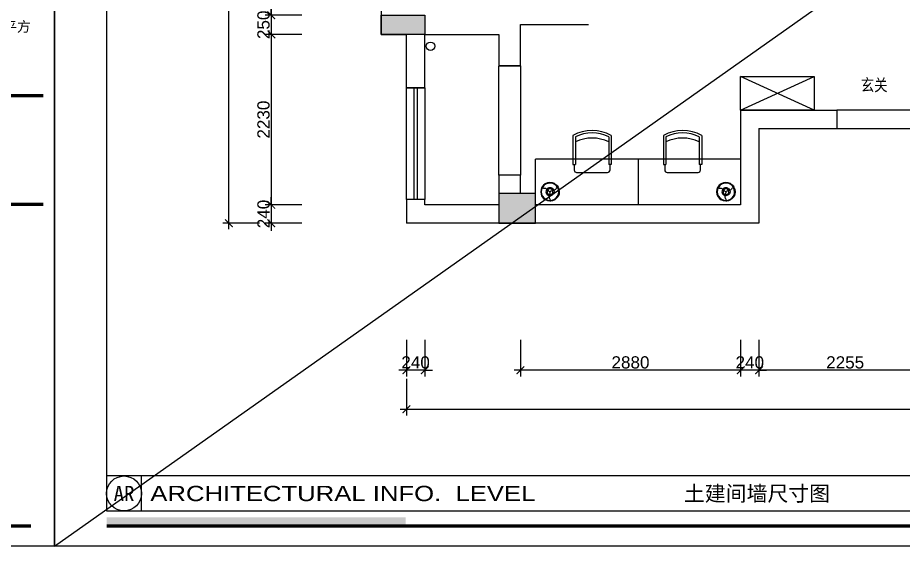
# Model space of a CAD drawing. Header units: millimetres. Extents: x 148889 to 229003, y -70503 to 111106.
# Drawn here: x 172432 to 184011, y -53516 to -46601 of the extents above; entities that cross this region are included whole.
import ezdxf
from ezdxf.enums import TextEntityAlignment as Align
from ezdxf.lldxf.tags import DXFTag

# ---------------------------------------------------------------- set-up
doc = ezdxf.new("R2010")
doc.units = ezdxf.units.MM
doc.header["$PDMODE"] = 3
doc.linetypes.add('HIDDEN', pattern=[0.375, 0.25, -0.125])
for name, color, linetype in [('C-门套', 16, 'Continuous'), ('P-原墙线', 7, 'Continuous'), ('P-固定家具1(到顶)', 3, 'Continuous'), ('P-固定家具2(不到顶)', 2, 'Continuous'), ('P-外部尺寸', 44, 'Continuous'), ('P-文字', 3, 'Continuous'), ('P-新墙线', 4, 'Continuous'), ('P-活动家具', 3, 'Continuous'), ('P-窗', 3, 'Continuous'), ('W-图框', 251, 'Continuous'), ('大墨图框', 4, 'Continuous')]:
    doc.layers.add(name, color=color, linetype=linetype)
doc.styles.add('Arial', font='arial.ttf')
doc.styles.add('H1', font='SimSun.ttf')
doc.styles.add('LOGO', font='arial.ttf')
doc.styles.add('NAME-1', font='simhei_0.ttf')
doc.styles.add('NAME-2', font='swisse.ttf')
tags = doc.linetypes.add('ACAD_ISO03W100', pattern=[30, 12, -18]).pattern_tags.tags
tags[6:7] = [DXFTag(74, 4), DXFTag(75, 0), DXFTag(340, '0'), DXFTag(46, 1.0), DXFTag(50, 0.0), DXFTag(44, 0.0), DXFTag(45, 0.0)]
tags[4:5] = [DXFTag(74, 4), DXFTag(75, 0), DXFTag(340, '0'), DXFTag(46, 1.0), DXFTag(50, 0.0), DXFTag(44, 0.0), DXFTag(45, 0.0)]
doc.dimstyles.new('1比80', dxfattribs={"dimscale": 80, "dimtxt": 2, "dimasz": 1.25, "dimexe": 1, "dimexo": 1, "dimgap": 0.25, "dimtad": 1, "dimdec": 0, "dimrnd": 0.005, "dimzin": 0, "dimdsep": 46, "dimtxsty": 'Arial', "dimblk": 'ARCHTICK', "dimcen": 0.125, "dimdle": 1, "dimclrd": 44, "dimclre": 44, "dimclrt": 50, "dimadec": 0, "dimazin": 0, "dimtfac": 1, "dimtdec": 0, "dimtix": 1, "dimtmove": 2, "dimatfit": 3, "dimldrblk": 'DOT', "dimfxl": 5, "dimfxlon": 1, "dimtvp": 1, "dimtolj": 1, "dimtzin": 0, "dimarcsym": 0})

# ---------------------------------------------------------------- blocks, each defined once
blk = doc.blocks.new('_ArchTick')
at = {"color": 0, "linetype": 'ByBlock', "const_width": 0.15}
blk.add_lwpolyline([(-0.5, -0.5), (0.5, 0.5)], dxfattribs=at)
blk = doc.blocks.new('*D221')
at = {"layer": 'Defpoints', "color": 0}
for p in [(182124, -48853), (184379, -48853), (182124, -51213)]:
    blk.add_point(p, dxfattribs=at)
at = {"layer": 'P-外部尺寸', "color": 44, "lineweight": -2}
for p, q in [((182124, -50813), (182124, -51293)), ((184379, -50813), (184379, -51293)), ((184459, -51213), (182044, -51213))]:
    blk.add_line(p, q, dxfattribs=at)
at = {"layer": 'P-外部尺寸', "color": 44, "lineweight": -2, "xscale": 100, "yscale": 100, "zscale": 100, "rotation": 180}
blk.add_blockref('_ArchTick', (182124, -51213), dxfattribs=at)
at = {"layer": 'P-外部尺寸', "color": 44, "lineweight": -2, "xscale": 100, "yscale": 100, "zscale": 100}
blk.add_blockref('_ArchTick', (184379, -51213), dxfattribs=at)
at = {"layer": 'P-外部尺寸', "color": 50, "insert": (183251, -51111), "char_height": 160, "attachment_point": 5, "style": 'Arial'}
blk.add_mtext('\\A1;2255', dxfattribs=at)
blk = doc.blocks.new('_Dot')
at = {"color": 0, "linetype": 'ByBlock', "lineweight": -2}
blk.add_line((-0.5, 0), (-1, 0), dxfattribs=at)
at = {"color": 0, "linetype": 'ByBlock', "const_width": 0.5}
blk.add_lwpolyline([(-0.25, 0, 1), (0.25, 0, 1)], format="xyb", close=True, dxfattribs=at)
blk = doc.blocks.new('*D222')
at = {"layer": 'Defpoints', "color": 0}
for p in [(181884, -48853), (182124, -48853), (181884, -51213)]:
    blk.add_point(p, dxfattribs=at)
at = {"layer": 'P-外部尺寸', "color": 44, "lineweight": -2}
for p, q in [((181884, -50813), (181884, -51293)), ((182124, -50813), (182124, -51293)), ((181884, -51213), (181784, -51213)), ((182124, -51213), (181884, -51213)), ((182124, -51213), (182224, -51213))]:
    blk.add_line(p, q, dxfattribs=at)
at = {"layer": 'P-外部尺寸', "color": 44, "lineweight": -2, "xscale": 100, "yscale": 100, "zscale": 100}
blk.add_blockref('_ArchTick', (181884, -51213), dxfattribs=at)
at = {"layer": 'P-外部尺寸', "color": 44, "lineweight": -2, "xscale": 100, "yscale": 100, "zscale": 100, "rotation": 180}
blk.add_blockref('_ArchTick', (182124, -51213), dxfattribs=at)
at = {"layer": 'P-外部尺寸', "color": 50, "insert": (182004, -51111), "char_height": 160, "attachment_point": 5, "style": 'Arial'}
blk.add_mtext('\\A1;240', dxfattribs=at)
blk = doc.blocks.new('*D223')
at = {"layer": 'Defpoints', "color": 0}
for p in [(179004, -48779), (181884, -48853), (179004, -51213)]:
    blk.add_point(p, dxfattribs=at)
at = {"layer": 'P-外部尺寸', "color": 44, "lineweight": -2}
for p, q in [((179004, -50813), (179004, -51293)), ((181884, -50813), (181884, -51293)), ((181964, -51213), (178924, -51213))]:
    blk.add_line(p, q, dxfattribs=at)
at = {"layer": 'P-外部尺寸', "color": 44, "lineweight": -2, "xscale": 100, "yscale": 100, "zscale": 100, "rotation": 180}
blk.add_blockref('_ArchTick', (179004, -51213), dxfattribs=at)
at = {"layer": 'P-外部尺寸', "color": 44, "lineweight": -2, "xscale": 100, "yscale": 100, "zscale": 100}
blk.add_blockref('_ArchTick', (181884, -51213), dxfattribs=at)
at = {"layer": 'P-外部尺寸', "color": 50, "insert": (180444, -51111), "char_height": 160, "attachment_point": 5, "style": 'Arial'}
blk.add_mtext('\\A1;2880', dxfattribs=at)
blk = doc.blocks.new('*D224')
at = {"layer": 'Defpoints', "color": 0}
for p in [(177514, -49029), (177754, -49049), (177514, -51213)]:
    blk.add_point(p, dxfattribs=at)
at = {"layer": 'P-外部尺寸', "color": 44, "lineweight": -2}
for p, q in [((177514, -50813), (177514, -51293)), ((177754, -50813), (177754, -51293)), ((177514, -51213), (177414, -51213)), ((177754, -51213), (177514, -51213)), ((177754, -51213), (177854, -51213))]:
    blk.add_line(p, q, dxfattribs=at)
at = {"layer": 'P-外部尺寸', "color": 44, "lineweight": -2, "xscale": 100, "yscale": 100, "zscale": 100}
blk.add_blockref('_ArchTick', (177514, -51213), dxfattribs=at)
at = {"layer": 'P-外部尺寸', "color": 44, "lineweight": -2, "xscale": 100, "yscale": 100, "zscale": 100, "rotation": 180}
blk.add_blockref('_ArchTick', (177754, -51213), dxfattribs=at)
at = {"layer": 'P-外部尺寸', "color": 50, "insert": (177634, -51111), "char_height": 160, "attachment_point": 5, "style": 'Arial'}
blk.add_mtext('\\A1;240', dxfattribs=at)
blk = doc.blocks.new('*D225')
at = {"layer": 'Defpoints', "color": 0}
for p in [(177514, -50813), (191829, -50813), (191829, -51723)]:
    blk.add_point(p, dxfattribs=at)
at = {"layer": 'P-外部尺寸', "color": 44, "lineweight": -2}
for p, q in [((177514, -51323), (177514, -51803)), ((191829, -51323), (191829, -51803)), ((177434, -51723), (191909, -51723))]:
    blk.add_line(p, q, dxfattribs=at)
at = {"layer": 'P-外部尺寸', "color": 44, "lineweight": -2, "xscale": 100, "yscale": 100, "zscale": 100, "rotation": 180}
blk.add_blockref('_ArchTick', (177514, -51723), dxfattribs=at)
at = {"layer": 'P-外部尺寸', "color": 44, "lineweight": -2, "xscale": 100, "yscale": 100, "zscale": 100}
blk.add_blockref('_ArchTick', (191829, -51723), dxfattribs=at)
at = {"layer": 'P-外部尺寸', "color": 50, "insert": (184671, -51621), "char_height": 160, "attachment_point": 5, "style": 'Arial'}
blk.add_mtext('\\A1;14315', dxfattribs=at)
blk = doc.blocks.new('*D246')
at = {"layer": 'Defpoints', "color": 0}
for p in [(178923, -43824), (175748, -46569), (178553, -46569)]:
    blk.add_point(p, dxfattribs=at)
at = {"layer": 'P-外部尺寸', "color": 44, "lineweight": -2}
for p, q in [((175748, -43744), (175748, -46649)), ((176148, -43824), (175668, -43824)), ((176148, -46569), (175668, -46569))]:
    blk.add_line(p, q, dxfattribs=at)
at = {"layer": 'P-外部尺寸', "color": 44, "lineweight": -2, "xscale": 100, "yscale": 100, "zscale": 100}
for p, rotation in [((175748, -43824), 90), ((175748, -46569), 270)]:
    blk.add_blockref('_ArchTick', p, dxfattribs=dict(at, rotation=rotation))
at = {"layer": 'P-外部尺寸', "color": 50, "insert": (175646, -45197), "char_height": 160, "attachment_point": 5, "rotation": 90, "style": 'Arial'}
blk.add_mtext('\\A1;2745', dxfattribs=at)
blk = doc.blocks.new('*D247')
at = {"layer": 'Defpoints', "color": 0}
for p in [(178553, -46569), (175748, -46819), (178553, -46819)]:
    blk.add_point(p, dxfattribs=at)
at = {"layer": 'P-外部尺寸', "color": 44, "lineweight": -2}
for p, q in [((175748, -46569), (175748, -46469)), ((176148, -46569), (175668, -46569)), ((175748, -46569), (175748, -46819)), ((176148, -46819), (175668, -46819)), ((175748, -46819), (175748, -46919))]:
    blk.add_line(p, q, dxfattribs=at)
at = {"layer": 'P-外部尺寸', "color": 44, "lineweight": -2, "xscale": 100, "yscale": 100, "zscale": 100}
for p, rotation in [((175748, -46569), 270), ((175748, -46819), 90)]:
    blk.add_blockref('_ArchTick', p, dxfattribs=dict(at, rotation=rotation))
at = {"layer": 'P-外部尺寸', "color": 50, "insert": (175646, -46694), "char_height": 160, "attachment_point": 5, "rotation": 90, "style": 'Arial'}
blk.add_mtext('\\A1;250', dxfattribs=at)
blk = doc.blocks.new('*D248')
at = {"layer": 'Defpoints', "color": 0}
for p in [(178553, -46819), (175748, -49049), (178441, -49049)]:
    blk.add_point(p, dxfattribs=at)
at = {"layer": 'P-外部尺寸', "color": 44, "lineweight": -2}
for p, q in [((175748, -46739), (175748, -49129)), ((176148, -46819), (175668, -46819)), ((176148, -49049), (175668, -49049))]:
    blk.add_line(p, q, dxfattribs=at)
at = {"layer": 'P-外部尺寸', "color": 44, "lineweight": -2, "xscale": 100, "yscale": 100, "zscale": 100}
for p, rotation in [((175748, -46819), 90), ((175748, -49049), 270)]:
    blk.add_blockref('_ArchTick', p, dxfattribs=dict(at, rotation=rotation))
at = {"layer": 'P-外部尺寸', "color": 50, "insert": (175646, -47934), "char_height": 160, "attachment_point": 5, "rotation": 90, "style": 'Arial'}
blk.add_mtext('\\A1;2230', dxfattribs=at)
blk = doc.blocks.new('*D249')
at = {"layer": 'Defpoints', "color": 0}
for p in [(178441, -49049), (175748, -49289), (178441, -49289)]:
    blk.add_point(p, dxfattribs=at)
at = {"layer": 'P-外部尺寸', "color": 44, "lineweight": -2}
for p, q in [((175748, -49049), (175748, -48949)), ((176148, -49049), (175668, -49049)), ((175748, -49049), (175748, -49289)), ((176148, -49289), (175668, -49289)), ((175748, -49289), (175748, -49389))]:
    blk.add_line(p, q, dxfattribs=at)
at = {"layer": 'P-外部尺寸', "color": 44, "lineweight": -2, "xscale": 100, "yscale": 100, "zscale": 100}
for p, rotation in [((175748, -49049), 270), ((175748, -49289), 90)]:
    blk.add_blockref('_ArchTick', p, dxfattribs=dict(at, rotation=rotation))
at = {"layer": 'P-外部尺寸', "color": 50, "insert": (175646, -49169), "char_height": 160, "attachment_point": 5, "rotation": 90, "style": 'Arial'}
blk.add_mtext('\\A1;240', dxfattribs=at)
blk = doc.blocks.new('*D250')
at = {"layer": 'Defpoints', "color": 0}
for p in [(175194, -40574), (176148, -40574), (176148, -49289)]:
    blk.add_point(p, dxfattribs=at)
at = {"layer": 'P-外部尺寸', "color": 44, "lineweight": -2}
for p, q in [((175194, -49369), (175194, -40494)), ((175594, -40574), (175114, -40574)), ((175594, -49289), (175114, -49289))]:
    blk.add_line(p, q, dxfattribs=at)
at = {"layer": 'P-外部尺寸', "color": 44, "lineweight": -2, "xscale": 100, "yscale": 100, "zscale": 100}
for p, rotation in [((175194, -40574), 90), ((175194, -49289), 270)]:
    blk.add_blockref('_ArchTick', p, dxfattribs=dict(at, rotation=rotation))
at = {"layer": 'P-外部尺寸', "color": 50, "insert": (175093, -44932), "char_height": 160, "attachment_point": 5, "rotation": 90, "style": 'Arial'}
blk.add_mtext('\\A1;8715', dxfattribs=at)
blk = doc.blocks.new('A$C674F3EA9')
at = {"color": 252, "linetype": 'ACAD_ISO03W100'}
blk.add_lwpolyline([(484, 444), (484, 517, 0.414214), (453, 548), (47, 548, 0.414214), (16, 517), (16, 444)], format="xyb", dxfattribs=at)
for points in [[(0, 373), (0, 444), (31, 444)], [(31, 373), (31, 444)], [(469, 373), (469, 444)], [(500, 373), (500, 444), (469, 444)]]:
    blk.add_lwpolyline(points, dxfattribs=at)
for points in [[(0, 64), (0, 373)], [(31, 83), (31, 373)], [(469, 83), (469, 373)], [(500, 64), (500, 373)]]:
    blk.add_lwpolyline(points)
for centre, radius, start, end in [((250, 589, 0), 490, 243.5091, 296.4909), ((250, 522, 0), 522, 241.3642, 298.6358), ((250, 522, 0), 490, 243.5091, 296.4909)]:
    blk.add_arc(centre, radius, start, end)
blk = doc.blocks.new('asdasdw')
at = {"color": 252, "linetype": 'ByBlock'}
for major_axis, start_param, end_param in [((-66, 135), 5.497787, 8.63938), ((-62, 126), 5.497787, 8.63938), ((-62, 126), 2.356194, 5.497787), ((-20.6, 42.1), 5.497787, 8.63938), ((-20.6, 42.1), 2.356194, 5.497787)]:
    blk.add_ellipse((4741, 6513, 0), major_axis=major_axis, ratio=1, start_param=start_param, end_param=end_param, dxfattribs=at)
at = {"color": 252}
blk.add_ellipse((4741, 6513, 0), major_axis=(-28.8, 59), ratio=1, start_param=5.497787, end_param=8.63938, dxfattribs=at)
at = {"color": 252, "linetype": 'ByBlock', "extrusion": (0, 0, -1)}
blk.add_ellipse((4741, 6513, 0), major_axis=(135, 66), ratio=1, start_param=5.497787, end_param=8.63938, dxfattribs=at)
at = {"color": 252, "extrusion": (0, 0, -1)}
blk.add_ellipse((4741, 6513, 0), major_axis=(59, 28.8), ratio=1, start_param=5.497787, end_param=8.63938, dxfattribs=at)
at = {"color": 252}
for points in [[(4857, 6623, 0), (4846, 6613, 0), (4834, 6595, 0), (4827, 6580, 0), (4819, 6566, 0), (4806, 6551, 0), (4787, 6542, 0), (4757, 6527, 0), (4746, 6519, 0), (4739, 6513, 0)], [(4589, 6558, 0), (4603, 6554, 0), (4624, 6552, 0), (4641, 6553, 0), (4657, 6553, 0), (4676, 6549, 0), (4693, 6538, 0), (4721, 6519, 0), (4734, 6513, 0), (4743, 6511, 0)], [(4779, 6358, 0), (4776, 6372, 0), (4767, 6391, 0), (4757, 6405, 0), (4749, 6419, 0), (4743, 6438, 0), (4744, 6458, 0), (4746, 6492, 0), (4745, 6506, 0), (4743, 6515, 0)]]:
    blk.add_spline(points, degree=3, dxfattribs=at)
blk = doc.blocks.new('sfbhsrdfbh')
at = {"layer": '大墨图框'}
blk.add_hatch(color=0, dxfattribs=at).paths.add_polyline_path([(136.42, -11.95), (68.08, -11.95), (68.08, -10), (136.42, -10)])
at = {"layer": '大墨图框', "color": 4, "linetype": 'ByBlock', "ltscale": 100}
for points in [[(56.17, 280.38), (476.17, 280.38), (476.17, -16.59), (56.17, -16.59)], [(438.91, 274.48), (68.08, 274.48), (68.08, -8.51), (438.91, -8.51)]]:
    blk.add_lwpolyline(points, close=True, dxfattribs=at)
at = {"layer": '大墨图框', "color": 1, "const_width": 0.755}
for points in [[(443.22, 86.49), (473.66, 86.49)], [(443.22, 61.59), (473.66, 61.59)]]:
    blk.add_lwpolyline(points, dxfattribs=at)
at = {"layer": '大墨图框', "color": 0, "const_width": 0.725}
blk.add_lwpolyline([(68.08, -11.95), (470.84, -11.95)], dxfattribs=at)
at = {"layer": '大墨图框', "color": 1, "insert": (459.03, 103.4), "char_height": 2.0755, "width": 24.9373, "attachment_point": 1, "style": 'LOGO'}
blk.add_mtext('{\\H1.116x;133\\fSimSun|b0|i0|c134|p54;平方}', dxfattribs=at)
blk = doc.blocks.new('*U94')
at = {"color": 4}
blk.add_line((8, 0), (8, 8), dxfattribs=at)
blk.add_lwpolyline([(0, 0), (370.83, 0), (370.83, 8), (0, 8)], close=True, dxfattribs=at)
at = {"color": 1, "ltscale": 250}
blk.add_circle((4, 4), 4, dxfattribs=at)
at = {"color": 2, "style": 'NAME-1'}
blk.add_attdef('平面布置图', text='', height=3.5, dxfattribs=at).set_placement((54.56, 4), align=Align.MIDDLE_LEFT)
blk.add_attdef('SCALE1:100/比例1:100', text='', height=3.5, dxfattribs=at).set_placement((370.83, 4), align=Align.MIDDLE_RIGHT)
blk.add_attdef('FF', text='', height=3.5, dxfattribs=at).set_placement((4, 4), align=Align.MIDDLE)
at = {"color": 2, "style": 'NAME-2', "width": 1.2}
blk.add_attdef('PLAN', text='', height=3.5, dxfattribs=at).set_placement((10, 4), align=Align.MIDDLE_LEFT)

msp = doc.modelspace()

# ---------------------------------------------------------------- hatches: boundary and pattern name
at = {"layer": 'P-原墙线'}
h = msp.add_hatch(color=8, dxfattribs=at)
h.dxf.hatch_style = 1
h.paths.add_polyline_path([(188999, -39594.4), (188999, -39904.4), (189409, -39904.4), (189409, -39594.4)])
h.paths.add_polyline_path([(189299, -43064.4), (188999, -43064.4), (188999, -43564.4), (189299, -43564.4)])
h.paths.add_polyline_path([(189399, -46939.4), (188999, -46939.4), (188999, -47289.4), (189399, -47289.4)])
h.paths.add_polyline_path([(190569, -47289.4), (191219, -47289.4), (191219, -46939.4), (190569, -46939.4)])
h.paths.add_polyline_path([(184379, -49019.4), (184379, -49439.4), (184754, -49439.4), (184754, -49019.4)])
h.paths.add_polyline_path([(186824, -50589.4), (187099, -50589.4), (187099, -50259.4), (186824, -50259.4)])
h.paths.add_polyline_path([(190569, -50349.4), (190569, -50589.4), (191219, -50589.4), (191219, -50349.4)])
h.paths.add_polyline_path([(179204, -48899.4), (178724, -48899.4), (178724, -49289.4), (179204, -49289.4)])
h.paths.add_polyline_path([(177754, -46819.4), (177754, -46569.4), (177184, -46569.4), (177184, -46819.4)])
h.paths.add_polyline_path([(177184, -43554.4), (177184, -43914.4), (177614, -43914.4), (177614, -43554.4)])
h.paths.add_polyline_path([(181504, -43824.4), (181504, -43504.4), (181094, -43504.4), (181094, -43824.4)])
h.paths.add_polyline_path([(184289, -43824.4), (184614, -43824.4), (184614, -43194.4), (184289, -43194.4)])
h.paths.add_polyline_path([(183509, -39594.4), (183269, -39594.4), (183269, -39954.4), (183509, -39954.4)])
h.paths.add_polyline_path([(181514, -40814.4), (181514, -40574.4), (181094, -40574.4), (181094, -40814.4)])
h.paths.add_polyline_path([(179214, -40574.4), (178784, -40574.4), (178784, -40814.4), (179214, -40814.4)])

# ---------------------------------------------------------------- linework, layer by layer
at = {"layer": 'C-门套', "linetype": 'HIDDEN'}
for points in [[(179004, -48659.4), (178724, -48659.4), (178724, -47229.4), (179004, -47229.4)], [(183144, -48049.4), (184224, -48049.4), (184224, -47809.4), (183144, -47809.4)]]:
    msp.add_lwpolyline(points, close=True, dxfattribs=at)
at = {"layer": 'P-原墙线'}
for p, q in [((177184, -45449.4), (177184, -46819.4)), ((179004, -47229.4), (179004, -46689.4)), ((179004, -46689.4), (179894, -46689.4)), ((177184, -46819.4), (177514, -46819.4)), ((177514, -47519.4), (177514, -46819.4)), ((177754, -47519.4), (177754, -46819.4)), ((177754, -46819.4), (178724, -46819.4)), ((178724, -46819.4), (178724, -47229.4)), ((179004, -47229.4), (178724, -47229.4)), ((177754, -47519.4), (177514, -47519.4)), ((181884, -47809.4), (183144, -47809.4)), ((181884, -47809.4), (181884, -49049.4)), ((183144, -47809.4), (183144, -48049.4)), ((182124, -48049.4), (183144, -48049.4)), ((182124, -48049.4), (182124, -49289.4)), ((178724, -48659.4), (178724, -49029.4)), ((179004, -48659.4), (178724, -48659.4)), ((179004, -48899.4), (179004, -48659.4)), ((179204, -48899.4), (179004, -48899.4)), ((179204, -49049.4), (179204, -48899.4)), ((177754, -48979.4), (177514, -48979.4)), ((177514, -48979.4), (177514, -49289.4)), ((177754, -49049.4), (177754, -48979.4)), ((178724, -49049.4), (177754, -49049.4)), ((181884, -49049.4), (179204, -49049.4)), ((182124, -49289.4), (177514, -49289.4))]:
    msp.add_line(p, q, dxfattribs=at)
for points in [[(177754, -46819.4), (177184, -46819.4), (177184, -46569.4), (177754, -46569.4)], [(179204, -48899.4), (178724, -48899.4), (178724, -49289.4), (179204, -49289.4)]]:
    msp.add_lwpolyline(points, close=True, dxfattribs=at)
msp.add_circle((177829, -46974.4), 55, dxfattribs=at)
at = {"layer": 'P-固定家具1(到顶)', "color": 252}
for p, q in [((182844, -47809.4), (181884, -47369.4)), ((181884, -47809.4), (182844, -47369.4))]:
    msp.add_line(p, q, dxfattribs=at)
at = {"layer": 'P-固定家具1(到顶)'}
msp.add_lwpolyline([(182844, -47809.4), (181884, -47809.4), (181884, -47369.4), (182844, -47369.4)], close=True, dxfattribs=at)
at = {"layer": 'P-固定家具2(不到顶)'}
for p in [(181884, -48449.4), (179204, -49049.4)]:
    msp.add_line(p, (179204, -48449.4), dxfattribs=at)
at = {"layer": 'P-固定家具2(不到顶)', "color": 8}
msp.add_line((180544, -48449.4), (180544, -49049.4), dxfattribs=at)
at = {"layer": 'P-新墙线'}
msp.add_line((172912.5, -53516), (196936.5, -36529.3), dxfattribs=at)
at = {"layer": 'P-窗'}
for p, q in [((177614, -48979.4), (177614, -47519.4)), ((177654, -47519.4), (177654, -48979.4))]:
    msp.add_line(p, q, dxfattribs=at)
msp.add_lwpolyline([(177514, -47519.4), (177754, -47519.4), (177754, -48979.4), (177514, -48979.4)], close=True, dxfattribs=at)

# ---------------------------------------------------------------- block references
at = {"layer": 'P-固定家具2(不到顶)', "color": 3, "xscale": 0.8099999999937436, "yscale": 0.8099999999976717, "zscale": 0.81, "rotation": 349.2405088091241}
for p in [(174634.4, -53343.4, 0), (176934.4, -53343.4, 0)]:
    msp.add_blockref('asdasdw', p, dxfattribs=at)
at = {"layer": 'P-活动家具', "rotation": 180}
for p in [(180192.2, -48076.4, 0), (181375, -48076.4, 0)]:
    msp.add_blockref('A$C674F3EA9', p, dxfattribs=at)
at = {"layer": 'W-图框'}
ref = msp.add_blockref('*U94', (173593.8, -53053.9), dxfattribs=dict(at, xscale=57.19999999999709, yscale=57.19999999999709, zscale=57.20000000000001))
ref.add_attrib('FF', 'AR', dxfattribs={"layer": '0', "color": 2, "height": 200.2, "style": 'NAME-1'}).set_placement((173822.6, -52825.1), align=Align.MIDDLE)
ref.add_attrib('PLAN', 'ARCHITECTURAL INFO.  LEVEL', dxfattribs={"layer": '0', "color": 2, "height": 200.2, "style": 'NAME-2', "width": 1.2}).set_placement((174165.8, -52825.1), align=Align.MIDDLE_LEFT)
ref.add_attrib('平面布置图', '土建间墙尺寸图', dxfattribs={"layer": '0', "color": 2, "height": 200.2, "style": 'NAME-1'}).set_placement((181142.5, -52825.1), align=Align.MIDDLE_LEFT)
at = {"layer": '大墨图框', "xscale": 57.19999999999709, "yscale": 57.19999999999709, "zscale": 57.2}
for p in [(145675.4, -52566.9), (169699.4, -52566.9)]:
    msp.add_blockref('sfbhsrdfbh', p, dxfattribs=at)

# ---------------------------------------------------------------- texts
at = {"layer": 'P-文字', "style": 'H1', "width": 0.8}
msp.add_text('玄关', height=160, dxfattribs=at).set_placement((183455.6, -47561.1))

# ---------------------------------------------------------------- dimensions: what is measured, and where the dimension line sits
at = {"layer": 'P-外部尺寸'}
for base, p1, p2, picture, middle in [((175194.4, -40574.4), (176147.9, -49289.4), (176147.9, -40574.4), '*D250', (175092.7, -44931.9)), ((175747.9, -46569.4), (178922.7, -43824.4), (178552.7, -46569.4), '*D246', (175646.2, -45196.9)), ((175747.9, -46819.4), (178552.7, -46569.4), (178552.7, -46819.4), '*D247', (175646.2, -46694.4)), ((175747.9, -49049.4), (178552.7, -46819.4), (178441.1, -49049.4), '*D248', (175646.1, -47934.4)), ((175747.9, -49289.4), (178441.1, -49049.4), (178441.1, -49289.4), '*D249', (175646.2, -49169.4))]:
    dim = msp.add_linear_dim(base=base, p1=p1, p2=p2, angle=90, dimstyle='1比80', dxfattribs=at)
    dim.commit()
    dim.dimension.update_dxf_attribs({"geometry": picture, "text_midpoint": middle})
for base, p1, p2, picture, middle in [((179004, -51212.6), (181884, -48852.6), (179004, -48779.4), '*D223', (180444, -51110.9)), ((181884, -51212.6), (182124, -48852.6), (181884, -48852.6), '*D222', (182004, -51110.9)), ((182124, -51212.6), (184379, -48852.6), (182124, -48852.6), '*D221', (183251.5, -51110.9)), ((177514, -51212.6), (177754, -49049.4), (177514, -49029.4), '*D224', (177634, -51110.9)), ((191829, -51722.8), (177514, -50812.6), (191829, -50812.6), '*D225', (184671.5, -51621.1))]:
    dim = msp.add_linear_dim(base=base, p1=p1, p2=p2, dimstyle='1比80', dxfattribs=at)
    dim.commit()
    dim.dimension.update_dxf_attribs({"geometry": picture, "text_midpoint": middle})

doc.saveas('drawing.dxf')
